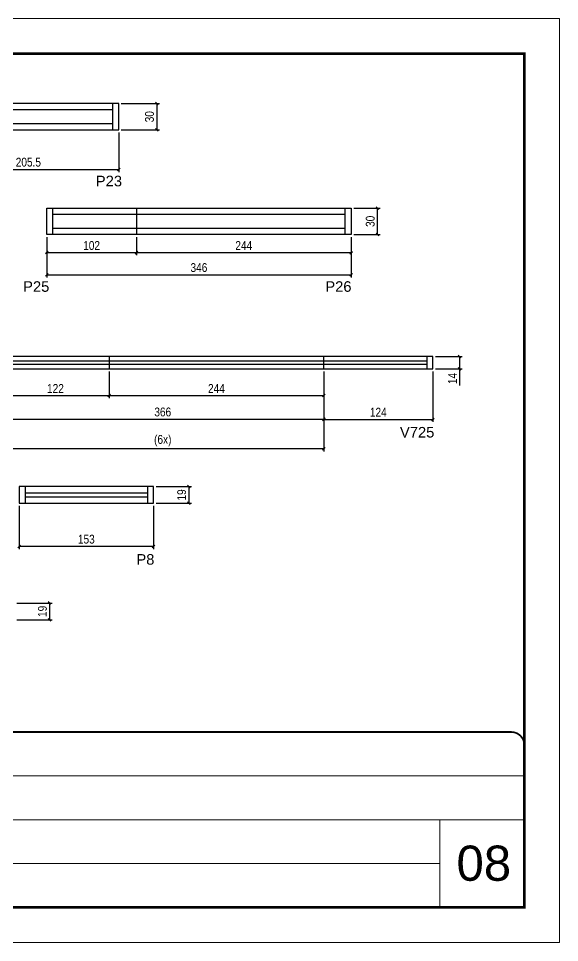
# Model space of a CAD drawing. Extents: x 3245 to 12416, y 917 to 10295.
# Drawn here: x 8884 to 9499, y 7809 to 8859 of the extents above; entities that cross this region are included whole.
import ezdxf

# ---------------------------------------------------------------- set-up
doc = ezdxf.new("R2010")
doc.units = 0
doc.linetypes.add('CONTINUO', pattern=[0])
doc.linetypes.add('DASHED', pattern=[0.75, 0.5, -0.25])
for name, color, linetype in [('5', 5, 'Continuous'), ('COTA', 241, 'Continuous'), ('Painéis', 200, 'Continuous'), ('SARR_2.2x7', 40, 'Continuous'), ('SARR_EDITAR', 141, 'Continuous')]:
    doc.layers.add(name, color=color, linetype=linetype)
for name, color, linetype, lineweight in [('CARIMBO', 255, 'Continuous', 9), ('Folhas', 255, 'Continuous', 9), ('SARRAFO DE PRESSAO', 251, 'DASHED', 9)]:
    doc.layers.add(name, color=color, linetype=linetype, lineweight=lineweight)
doc.styles.add('ARIAL', font='arial.ttf')
doc.styles.add('COTA TECNICA', font='techl___.ttf', dxfattribs={"height": 10})
doc.styles.add('COTA TECNICA-50', font='techl___.ttf', dxfattribs={"height": 10})
doc.styles.get("Standard").update_dxf_attribs({"font": 'arial.ttf'})
doc.dimstyles.new('COTA PAINEL-50', dxfattribs={"dimtxt": 10, "dimasz": 3, "dimexe": 3, "dimexo": 3, "dimgap": 3, "dimtad": 1, "dimdec": 1, "dimzin": 12, "dimdsep": 46, "dimtxsty": 'COTA TECNICA-50', "dimblk1": 'OBLIQUE', "dimblk2": 'OBLIQUE', "dimsah": 1, "dimcen": 0.9, "dimclrd": 4, "dimclre": 4, "dimclrt": 240, "dimadec": 1, "dimazin": 3, "dimtfac": 1, "dimtdec": 1, "dimtmove": 0, "dimatfit": 3, "dimfxl": 1, "dimtolj": 1, "dimtzin": 12, "dimarcsym": 0})
doc.dimstyles.new('PAINEL', dxfattribs={"dimtxt": 10, "dimasz": 3, "dimexe": 3, "dimexo": 3, "dimgap": 3, "dimtad": 1, "dimdec": 1, "dimzin": 12, "dimdsep": 46, "dimtxsty": 'COTA TECNICA', "dimblk1": 'OBLIQUE', "dimblk2": 'OBLIQUE', "dimsah": 1, "dimcen": 0.9, "dimclrd": 4, "dimclre": 4, "dimclrt": 240, "dimadec": 1, "dimazin": 3, "dimtfac": 1, "dimtdec": 1, "dimtmove": 0, "dimatfit": 3, "dimfxl": 1, "dimtolj": 1, "dimtzin": 12, "dimarcsym": 0})

# ---------------------------------------------------------------- blocks, each defined once
blk = doc.blocks.new('9999999999')
at = {"color": 30, "linetype": 'CONTINUO'}
for p, q in [((98564.6, 34379.6), (99584, 34379.6)), ((98564.6, 34329.8), (99488, 34329.8)), ((99584, 34329.8), (99488, 34329.8)), ((99488, 34329.8), (99488, 34230.2)), ((98564.6, 34280), (99488, 34280))]:
    blk.add_line(p, q, dxfattribs=at)
at = {"color": 30, "linetype": 'CONTINUO', "const_width": 2}
blk.add_lwpolyline([(99584, 34230.2), (99584, 34414.4, 0.414214), (99569, 34429.4), (98229, 34429.4, 0.414214), (98214, 34414.4), (98214, 34245.2, 0.414214), (98229, 34230.2), (99584, 34230.2)], format="xyb", dxfattribs=at)
at = {"layer": 'Folhas'}
blk.add_lwpolyline([(98139, 34190.2), (99624, 34190.2), (99624, 35240.2), (98139, 35240.2)], close=True, dxfattribs=at)
at = {"layer": 'Folhas', "color": 30, "const_width": 3}
blk.add_lwpolyline([(98214, 34230.2), (99584, 34230.2), (99584, 35200.2), (98214, 35200.2)], close=True, dxfattribs=at)
blk = doc.blocks.new('_Oblique')
at = {"color": 0, "linetype": 'ByBlock', "lineweight": -2}
blk.add_line((-0.5, -0.5), (0.5, 0.5), dxfattribs=at)
blk = doc.blocks.new('*D53')
at = {"layer": 'COTA', "color": 4, "linetype": 'ByBlock', "lineweight": -2, "transparency": 16777216}
for p, q in [((8792.2, 8729.1), (8792.2, 8684.2)), ((8997.7, 8729.1), (8997.7, 8684.2)), ((8792.2, 8687.2), (8997.7, 8687.2))]:
    blk.add_line(p, q, dxfattribs=at)
at = {"layer": 'Defpoints', "color": 0, "linetype": 'ByBlock', "transparency": 16777216}
for p in [(8792.2, 8732.1), (8997.7, 8732.1), (8997.7, 8687.2)]:
    blk.add_point(p, dxfattribs=at)
at = {"layer": 'COTA', "color": 4, "linetype": 'ByBlock', "lineweight": -2, "transparency": 16777216, "xscale": 3, "yscale": 3, "zscale": 3, "rotation": 180}
blk.add_blockref('_Oblique', (8792.2, 8687.2), dxfattribs=at)
at = {"layer": 'COTA', "color": 4, "linetype": 'ByBlock', "lineweight": -2, "transparency": 16777216, "xscale": 3, "yscale": 3, "zscale": 3}
blk.add_blockref('_Oblique', (8997.7, 8687.2), dxfattribs=at)
at = {"layer": 'COTA', "color": 240, "linetype": 'ByBlock', "transparency": 16777216, "insert": (8895, 8695.4), "char_height": 10, "attachment_point": 5, "style": 'COTA TECNICA-50'}
blk.add_mtext('\\A1;205.5', dxfattribs=at)
blk = doc.blocks.new('*D54')
at = {"layer": 'COTA', "color": 4, "linetype": 'ByBlock', "lineweight": -2, "transparency": 16777216}
for p, q in [((9000.7, 8762.1), (9043.9, 8762.1)), ((9040.9, 8762.1), (9040.9, 8732.1)), ((9000.7, 8732.1), (9043.9, 8732.1))]:
    blk.add_line(p, q, dxfattribs=at)
at = {"layer": 'Defpoints', "color": 0, "linetype": 'ByBlock', "transparency": 16777216}
for p in [(8997.7, 8762.1), (8997.7, 8732.1), (9040.9, 8732.1)]:
    blk.add_point(p, dxfattribs=at)
at = {"layer": 'COTA', "color": 4, "linetype": 'ByBlock', "lineweight": -2, "transparency": 16777216, "xscale": 3, "yscale": 3, "zscale": 3}
for p, rotation in [((9040.9, 8762.1), 90), ((9040.9, 8732.1), 270)]:
    blk.add_blockref('_Oblique', p, dxfattribs=dict(at, rotation=rotation))
at = {"layer": 'COTA', "color": 240, "linetype": 'ByBlock', "transparency": 16777216, "insert": (9032.7, 8747.1), "char_height": 10, "attachment_point": 5, "rotation": 90, "style": 'COTA TECNICA-50'}
blk.add_mtext('\\A1;30', dxfattribs=at)
blk = doc.blocks.new('*D58')
at = {"layer": 'COTA', "color": 4, "linetype": 'ByBlock', "lineweight": -2, "transparency": 16777216}
for p, q in [((8915.9, 8610.2), (8915.9, 8564.4)), ((9261.9, 8610.2), (9261.9, 8564.4)), ((8915.9, 8567.4), (9261.9, 8567.4))]:
    blk.add_line(p, q, dxfattribs=at)
at = {"layer": 'Defpoints', "color": 0, "linetype": 'ByBlock', "transparency": 16777216}
for p in [(8915.9, 8613.2), (9261.9, 8613.2), (9261.9, 8567.4)]:
    blk.add_point(p, dxfattribs=at)
at = {"layer": 'COTA', "color": 4, "linetype": 'ByBlock', "lineweight": -2, "transparency": 16777216, "xscale": 3, "yscale": 3, "zscale": 3, "rotation": 180}
blk.add_blockref('_Oblique', (8915.9, 8567.4), dxfattribs=at)
at = {"layer": 'COTA', "color": 4, "linetype": 'ByBlock', "lineweight": -2, "transparency": 16777216, "xscale": 3, "yscale": 3, "zscale": 3}
blk.add_blockref('_Oblique', (9261.9, 8567.4), dxfattribs=at)
at = {"layer": 'COTA', "color": 240, "linetype": 'ByBlock', "transparency": 16777216, "insert": (9088.9, 8575.6), "char_height": 10, "attachment_point": 5, "style": 'COTA TECNICA-50'}
blk.add_mtext('\\A1;346', dxfattribs=at)
blk = doc.blocks.new('*D59')
at = {"layer": 'COTA', "color": 4, "linetype": 'ByBlock', "lineweight": -2, "transparency": 16777216}
for p, q in [((8915.9, 8610.2), (8915.9, 8589.6)), ((9017.9, 8610.2), (9017.9, 8589.6)), ((8915.9, 8592.6), (9017.9, 8592.6))]:
    blk.add_line(p, q, dxfattribs=at)
at = {"layer": 'Defpoints', "color": 0, "linetype": 'ByBlock', "transparency": 16777216}
for p in [(8915.9, 8613.2), (9017.9, 8613.2), (9017.9, 8592.6)]:
    blk.add_point(p, dxfattribs=at)
at = {"layer": 'COTA', "color": 4, "linetype": 'ByBlock', "lineweight": -2, "transparency": 16777216, "xscale": 3, "yscale": 3, "zscale": 3, "rotation": 180}
blk.add_blockref('_Oblique', (8915.9, 8592.6), dxfattribs=at)
at = {"layer": 'COTA', "color": 4, "linetype": 'ByBlock', "lineweight": -2, "transparency": 16777216, "xscale": 3, "yscale": 3, "zscale": 3}
blk.add_blockref('_Oblique', (9017.9, 8592.6), dxfattribs=at)
at = {"layer": 'COTA', "color": 240, "linetype": 'ByBlock', "transparency": 16777216, "insert": (8966.9, 8600.7), "char_height": 10, "attachment_point": 5, "style": 'COTA TECNICA-50'}
blk.add_mtext('\\A1;102', dxfattribs=at)
blk = doc.blocks.new('*D60')
at = {"layer": 'COTA', "color": 4, "linetype": 'ByBlock', "lineweight": -2, "transparency": 16777216}
for p, q in [((9017.9, 8610.2), (9017.9, 8589.6)), ((9261.9, 8610.2), (9261.9, 8589.6)), ((9017.9, 8592.6), (9261.9, 8592.6))]:
    blk.add_line(p, q, dxfattribs=at)
at = {"layer": 'Defpoints', "color": 0, "linetype": 'ByBlock', "transparency": 16777216}
for p in [(9017.9, 8613.2), (9261.9, 8613.2), (9261.9, 8592.6)]:
    blk.add_point(p, dxfattribs=at)
at = {"layer": 'COTA', "color": 4, "linetype": 'ByBlock', "lineweight": -2, "transparency": 16777216, "xscale": 3, "yscale": 3, "zscale": 3, "rotation": 180}
blk.add_blockref('_Oblique', (9017.9, 8592.6), dxfattribs=at)
at = {"layer": 'COTA', "color": 4, "linetype": 'ByBlock', "lineweight": -2, "transparency": 16777216, "xscale": 3, "yscale": 3, "zscale": 3}
blk.add_blockref('_Oblique', (9261.9, 8592.6), dxfattribs=at)
at = {"layer": 'COTA', "color": 240, "linetype": 'ByBlock', "transparency": 16777216, "insert": (9139.9, 8600.7), "char_height": 10, "attachment_point": 5, "style": 'COTA TECNICA-50'}
blk.add_mtext('\\A1;244', dxfattribs=at)
blk = doc.blocks.new('*D61')
at = {"layer": 'COTA', "color": 4, "linetype": 'ByBlock', "lineweight": -2, "transparency": 16777216}
for p, q in [((9264.9, 8643.2), (9294.9, 8643.2)), ((9291.9, 8613.2), (9291.9, 8643.2)), ((9264.9, 8613.2), (9294.9, 8613.2))]:
    blk.add_line(p, q, dxfattribs=at)
at = {"layer": 'Defpoints', "color": 0, "linetype": 'ByBlock', "transparency": 16777216}
for p in [(9261.9, 8643.2), (9291.9, 8643.2), (9261.9, 8613.2)]:
    blk.add_point(p, dxfattribs=at)
at = {"layer": 'COTA', "color": 4, "linetype": 'ByBlock', "lineweight": -2, "transparency": 16777216, "xscale": 3, "yscale": 3, "zscale": 3}
for p, rotation in [((9291.9, 8643.2), 90), ((9291.9, 8613.2), 270)]:
    blk.add_blockref('_Oblique', p, dxfattribs=dict(at, rotation=rotation))
at = {"layer": 'COTA', "color": 240, "linetype": 'ByBlock', "transparency": 16777216, "insert": (9283.7, 8628.2), "char_height": 10, "attachment_point": 5, "rotation": 90, "style": 'COTA TECNICA-50'}
blk.add_mtext('\\A1;30', dxfattribs=at)
blk = doc.blocks.new('*D93')
at = {"layer": 'COTA', "color": 4, "linetype": 'ByBlock', "lineweight": -2, "transparency": 16777216}
for p, q in [((8864.8, 8457.7), (8864.8, 8400.2)), ((9230.8, 8457.7), (9230.8, 8400.2)), ((9230.8, 8403.2), (8864.8, 8403.2))]:
    blk.add_line(p, q, dxfattribs=at)
at = {"layer": 'Defpoints', "color": 0, "linetype": 'ByBlock', "transparency": 16777216}
for p in [(8864.8, 8460.7), (9230.8, 8460.7), (8864.8, 8403.2)]:
    blk.add_point(p, dxfattribs=at)
at = {"layer": 'COTA', "color": 4, "linetype": 'ByBlock', "lineweight": -2, "transparency": 16777216, "xscale": 3, "yscale": 3, "zscale": 3, "rotation": 180}
blk.add_blockref('_Oblique', (8864.8, 8403.2), dxfattribs=at)
at = {"layer": 'COTA', "color": 4, "linetype": 'ByBlock', "lineweight": -2, "transparency": 16777216, "xscale": 3, "yscale": 3, "zscale": 3}
blk.add_blockref('_Oblique', (9230.8, 8403.2), dxfattribs=at)
at = {"layer": 'COTA', "color": 240, "linetype": 'ByBlock', "transparency": 16777216, "insert": (9047.8, 8411.5), "char_height": 10, "attachment_point": 5, "style": 'COTA TECNICA-50'}
blk.add_mtext('\\A1;366', dxfattribs=at)
blk = doc.blocks.new('*D101')
at = {"color": 4, "lineweight": -2, "transparency": 16777216}
for p, q in [((8864.8, 8457.7), (8864.8, 8427.2)), ((8986.8, 8457.7), (8986.8, 8427.2)), ((8864.8, 8430.2), (8986.8, 8430.2))]:
    blk.add_line(p, q, dxfattribs=at)
at = {"layer": 'Defpoints', "color": 0, "transparency": 16777216}
for p in [(8864.8, 8460.7), (8986.8, 8460.7), (8986.8, 8430.2)]:
    blk.add_point(p, dxfattribs=at)
at = {"color": 4, "lineweight": -2, "transparency": 16777216, "xscale": 3, "yscale": 3, "zscale": 3, "rotation": 180}
blk.add_blockref('_Oblique', (8864.8, 8430.2), dxfattribs=at)
at = {"color": 4, "lineweight": -2, "transparency": 16777216, "xscale": 3, "yscale": 3, "zscale": 3}
blk.add_blockref('_Oblique', (8986.8, 8430.2), dxfattribs=at)
at = {"color": 240, "transparency": 16777216, "insert": (8925.8, 8438.3), "char_height": 10, "attachment_point": 5, "style": 'COTA TECNICA'}
blk.add_mtext('\\A1;122', dxfattribs=at)
blk = doc.blocks.new('*D102')
at = {"color": 4, "lineweight": -2, "transparency": 16777216}
for p, q in [((8986.8, 8457.7), (8986.8, 8427.2)), ((9230.8, 8457.7), (9230.8, 8427.2)), ((8986.8, 8430.2), (9230.8, 8430.2))]:
    blk.add_line(p, q, dxfattribs=at)
at = {"layer": 'Defpoints', "color": 0, "transparency": 16777216}
for p in [(8986.8, 8460.7), (9230.8, 8460.7), (9230.8, 8430.2)]:
    blk.add_point(p, dxfattribs=at)
at = {"color": 4, "lineweight": -2, "transparency": 16777216, "xscale": 3, "yscale": 3, "zscale": 3, "rotation": 180}
blk.add_blockref('_Oblique', (8986.8, 8430.2), dxfattribs=at)
at = {"color": 4, "lineweight": -2, "transparency": 16777216, "xscale": 3, "yscale": 3, "zscale": 3}
blk.add_blockref('_Oblique', (9230.8, 8430.2), dxfattribs=at)
at = {"color": 240, "transparency": 16777216, "insert": (9108.8, 8438.3), "char_height": 10, "attachment_point": 5, "style": 'COTA TECNICA'}
blk.add_mtext('\\A1;244', dxfattribs=at)
blk = doc.blocks.new('*D94')
at = {"color": 4, "lineweight": -2, "transparency": 16777216}
for p, q in [((9230.8, 8457.7), (9230.8, 8400.2)), ((9354.8, 8457.7), (9354.8, 8400.2)), ((9230.8, 8403.2), (9354.8, 8403.2))]:
    blk.add_line(p, q, dxfattribs=at)
at = {"layer": 'Defpoints', "color": 0, "transparency": 16777216}
for p in [(9230.8, 8460.7), (9354.8, 8460.7), (9354.8, 8403.2)]:
    blk.add_point(p, dxfattribs=at)
at = {"color": 4, "lineweight": -2, "transparency": 16777216, "xscale": 3, "yscale": 3, "zscale": 3, "rotation": 180}
blk.add_blockref('_Oblique', (9230.8, 8403.2), dxfattribs=at)
at = {"color": 4, "lineweight": -2, "transparency": 16777216, "xscale": 3, "yscale": 3, "zscale": 3}
blk.add_blockref('_Oblique', (9354.8, 8403.2), dxfattribs=at)
at = {"color": 240, "transparency": 16777216, "insert": (9292.8, 8411.3), "char_height": 10, "attachment_point": 5, "style": 'COTA TECNICA'}
blk.add_mtext('\\A1;124', dxfattribs=at)
blk = doc.blocks.new('*D103')
at = {"color": 4, "lineweight": -2, "transparency": 16777216}
for p, q in [((9357.8, 8474.7), (9388.2, 8474.7)), ((9385.2, 8474.7), (9385.2, 8460.7)), ((9357.8, 8460.7), (9388.2, 8460.7)), ((9385.2, 8460.7), (9385.2, 8441.6))]:
    blk.add_line(p, q, dxfattribs=at)
at = {"layer": 'Defpoints', "color": 0, "transparency": 16777216}
for p in [(9354.8, 8474.7), (9354.8, 8460.7), (9385.2, 8460.7)]:
    blk.add_point(p, dxfattribs=at)
at = {"color": 4, "lineweight": -2, "transparency": 16777216, "xscale": 3, "yscale": 3, "zscale": 3}
for p, rotation in [((9385.2, 8474.7), 90), ((9385.2, 8460.7), 270)]:
    blk.add_blockref('_Oblique', p, dxfattribs=dict(at, rotation=rotation))
at = {"color": 240, "transparency": 16777216, "insert": (9377.2, 8449.6), "char_height": 10, "attachment_point": 5, "rotation": 90, "style": 'COTA TECNICA'}
blk.add_mtext('\\A1;14', dxfattribs=at)
blk = doc.blocks.new('*D104')
at = {"color": 4, "lineweight": -2, "transparency": 16777216}
for p, q in [((8864.8, 8457.7), (8864.8, 8366.7)), ((9230.8, 8457.7), (9230.8, 8366.7)), ((9230.8, 8369.7), (8864.8, 8369.7))]:
    blk.add_line(p, q, dxfattribs=at)
at = {"layer": 'Defpoints', "color": 0, "transparency": 16777216}
for p in [(8864.8, 8460.7), (9230.8, 8460.7), (8864.8, 8369.7)]:
    blk.add_point(p, dxfattribs=at)
at = {"color": 4, "lineweight": -2, "transparency": 16777216, "xscale": 3, "yscale": 3, "zscale": 3, "rotation": 180}
blk.add_blockref('_Oblique', (8864.8, 8369.7), dxfattribs=at)
at = {"color": 4, "lineweight": -2, "transparency": 16777216, "xscale": 3, "yscale": 3, "zscale": 3}
blk.add_blockref('_Oblique', (9230.8, 8369.7), dxfattribs=at)
at = {"color": 240, "transparency": 16777216, "insert": (9047.8, 8378.9), "char_height": 10, "attachment_point": 5, "style": 'COTA TECNICA'}
blk.add_mtext('\\A1;(6x)', dxfattribs=at)
blk = doc.blocks.new('*D110')
at = {"layer": 'COTA', "color": 4, "linetype": 'ByBlock', "lineweight": -2, "transparency": 16777216}
for p, q in [((8884.4, 8304.8), (8884.4, 8255.7)), ((9037.4, 8304.8), (9037.4, 8255.7)), ((9037.4, 8258.7), (8884.4, 8258.7))]:
    blk.add_line(p, q, dxfattribs=at)
at = {"layer": 'Defpoints', "color": 0, "linetype": 'ByBlock', "transparency": 16777216}
for p in [(8884.4, 8307.8), (9037.4, 8307.8), (8884.4, 8258.7)]:
    blk.add_point(p, dxfattribs=at)
at = {"layer": 'COTA', "color": 4, "linetype": 'ByBlock', "lineweight": -2, "transparency": 16777216, "xscale": 3, "yscale": 3, "zscale": 3, "rotation": 180}
blk.add_blockref('_Oblique', (8884.4, 8258.7), dxfattribs=at)
at = {"layer": 'COTA', "color": 4, "linetype": 'ByBlock', "lineweight": -2, "transparency": 16777216, "xscale": 3, "yscale": 3, "zscale": 3}
blk.add_blockref('_Oblique', (9037.4, 8258.7), dxfattribs=at)
at = {"layer": 'COTA', "color": 240, "linetype": 'ByBlock', "transparency": 16777216, "insert": (8960.9, 8267), "char_height": 10, "attachment_point": 5, "style": 'COTA TECNICA-50'}
blk.add_mtext('\\A1;153', dxfattribs=at)
blk = doc.blocks.new('*D111')
at = {"layer": 'COTA', "color": 4, "linetype": 'ByBlock', "lineweight": -2, "transparency": 16777216}
for p, q in [((9040.4, 8326.8), (9080.4, 8326.8)), ((9077.4, 8326.8), (9077.4, 8307.8)), ((9040.4, 8307.8), (9080.4, 8307.8))]:
    blk.add_line(p, q, dxfattribs=at)
at = {"layer": 'Defpoints', "color": 0, "linetype": 'ByBlock', "transparency": 16777216}
for p in [(9037.4, 8326.8), (9037.4, 8307.8), (9077.4, 8307.8)]:
    blk.add_point(p, dxfattribs=at)
at = {"layer": 'COTA', "color": 4, "linetype": 'ByBlock', "lineweight": -2, "transparency": 16777216, "xscale": 3, "yscale": 3, "zscale": 3}
for p, rotation in [((9077.4, 8326.8), 90), ((9077.4, 8307.8), 270)]:
    blk.add_blockref('_Oblique', p, dxfattribs=dict(at, rotation=rotation))
at = {"layer": 'COTA', "color": 240, "linetype": 'ByBlock', "transparency": 16777216, "insert": (9069.3, 8317.3), "char_height": 10, "attachment_point": 5, "rotation": 90, "style": 'COTA TECNICA-50'}
blk.add_mtext('\\A1;19', dxfattribs=at)
blk = doc.blocks.new('*D117')
at = {"layer": 'COTA', "color": 4, "linetype": 'ByBlock', "lineweight": -2, "transparency": 16777216}
for p, q in [((8882, 8194.5), (8922, 8194.5)), ((8919, 8194.5), (8919, 8175.5)), ((8882, 8175.5), (8922, 8175.5))]:
    blk.add_line(p, q, dxfattribs=at)
at = {"layer": 'Defpoints', "color": 0, "linetype": 'ByBlock', "transparency": 16777216}
for p in [(8879, 8194.5), (8879, 8175.5), (8919, 8175.5)]:
    blk.add_point(p, dxfattribs=at)
at = {"layer": 'COTA', "color": 4, "linetype": 'ByBlock', "lineweight": -2, "transparency": 16777216, "xscale": 3, "yscale": 3, "zscale": 3}
for p, rotation in [((8919, 8194.5), 90), ((8919, 8175.5), 270)]:
    blk.add_blockref('_Oblique', p, dxfattribs=dict(at, rotation=rotation))
at = {"layer": 'COTA', "color": 240, "linetype": 'ByBlock', "transparency": 16777216, "insert": (8911, 8185), "char_height": 10, "attachment_point": 5, "rotation": 90, "style": 'COTA TECNICA-50'}
blk.add_mtext('\\A1;19', dxfattribs=at)

msp = doc.modelspace()

# ---------------------------------------------------------------- linework, layer by layer
at = {"layer": 'Painéis', "linetype": 'Continuous'}
for p, q in [((8997.75, 8762.13), (8304.25, 8762.13)), ((8997.75, 8732.13), (8997.75, 8762.13)), ((8304.25, 8732.13), (8997.75, 8732.13)), ((9017.93, 8643.18), (9017.93, 8613.18)), ((9230.83, 8474.7), (8864.83, 8474.7)), ((8986.83, 8474.7), (8986.83, 8460.7)), ((9230.83, 8460.7), (9230.83, 8474.7)), ((9354.83, 8474.7), (9230.83, 8474.7)), ((9354.83, 8460.7), (9354.83, 8474.7)), ((8864.83, 8460.7), (9230.83, 8460.7)), ((9230.83, 8460.7), (9354.83, 8460.7))]:
    msp.add_line(p, q, dxfattribs=at)
for points in [[(9261.93, 8613.18), (8915.95, 8613.18), (8915.93, 8643.18), (9261.93, 8643.18)], [(9037.4, 8326.8), (8884.4, 8326.8), (8884.4, 8307.8), (9037.4, 8307.8)]]:
    msp.add_lwpolyline(points, close=True, dxfattribs=at)
at = {"layer": 'SARR_2.2x7', "linetype": 'Continuous'}
for p, q in [((8990.75, 8762.13), (8990.75, 8732.13)), ((8792.25, 8755.13), (8990.75, 8755.13)), ((8990.75, 8739.13), (8792.25, 8739.13)), ((8922.96, 8613.18), (8922.94, 8643.18)), ((9254.93, 8643.18), (9254.93, 8613.18)), ((8922.95, 8636.18), (9254.93, 8636.18)), ((9254.93, 8620.18), (8922.95, 8620.18)), ((9347.83, 8474.7), (9347.83, 8460.7)), ((8891.4, 8326.8), (8891.4, 8307.8)), ((9030.4, 8326.8), (9030.4, 8307.8)), ((8891.4, 8319.8), (9030.4, 8319.8)), ((9030.4, 8314.8), (8891.4, 8314.8))]:
    msp.add_line(p, q, dxfattribs=at)
at = {"layer": 'SARR_EDITAR', "linetype": 'Continuous'}
for p, q in [((8864.83, 8469.7), (9230.83, 8469.7)), ((9230.83, 8465.7), (8864.83, 8465.7)), ((9230.83, 8469.7), (9347.83, 8469.7)), ((9347.83, 8465.7), (9230.83, 8465.7))]:
    msp.add_line(p, q, dxfattribs=at)

# ---------------------------------------------------------------- block references
at = {"layer": 'SARRAFO DE PRESSAO', "color": 6, "linetype": 'ByBlock'}
msp.add_blockref('9999999999', (-90125.13, -26381.5), dxfattribs=at)

# ---------------------------------------------------------------- texts
at = {"layer": '5', "linetype": 'Continuous'}
for s, p in [('P23', (8971.71, 8668.01)), ('P25', (8889.04, 8548.11)), ('P26', (9232.58, 8548.11)), ('V725', (9317.41, 8382.55)), ('P8', (9017.81, 8238.05))]:
    msp.add_text(s, height=12, rotation=359.99996, dxfattribs=at).set_placement(p)
at = {"layer": 'CARIMBO', "style": 'ARIAL'}
msp.add_text('08', height=40, dxfattribs=at).set_placement((9381.7, 7878.85))

# ---------------------------------------------------------------- dimensions: what is measured, and where the dimension line sits
dim = msp.add_linear_dim(base=(9385.24, 8460.7), p1=(9354.83, 8474.7), p2=(9354.83, 8460.7), angle=90, dimstyle='PAINEL')
dim.commit()
dim.dimension.update_dxf_attribs({"geometry": '*D103', "text_midpoint": (9377.17, 8449.64)})
dim = msp.add_linear_dim(base=(8986.83, 8430.22), p1=(8864.83, 8460.7), p2=(8986.83, 8460.7), dimstyle='PAINEL')
dim.commit()
dim.dimension.update_dxf_attribs({"geometry": '*D101', "text_midpoint": (8925.83, 8438.28)})
dim = msp.add_linear_dim(base=(8864.83, 8369.7), p1=(9230.83, 8460.7), p2=(8864.83, 8460.7), text='(6x)', dimstyle='PAINEL')
dim.commit()
dim.dimension.update_dxf_attribs({"geometry": '*D104', "text_midpoint": (9047.83, 8378.92)})
for base, p1, p2, picture, middle in [((9230.83, 8430.22), (8986.83, 8460.7), (9230.83, 8460.7), '*D102', (9108.83, 8438.29)), ((9354.83, 8403.25), (9230.83, 8460.7), (9354.83, 8460.7), '*D94', (9292.83, 8411.32))]:
    dim = msp.add_linear_dim(base=base, p1=p1, p2=p2, dimstyle='PAINEL', override={"dimtmove": 1})
    dim.commit()
    dim.dimension.update_dxf_attribs({"geometry": picture, "text_midpoint": middle})
at = {"layer": 'COTA', "linetype": 'ByBlock'}
for base, p1, p2, angle, picture, middle in [((9040.9, 8732.13), (8997.75, 8762.13), (8997.75, 8732.13), 90, '*D54', (9032.69, 8747.13)), ((9291.88, 8643.18), (9261.93, 8613.18), (9261.93, 8643.18), 90, '*D61', (9283.66, 8628.18)), ((8864.83, 8403.25), (9230.83, 8460.7), (8864.83, 8460.7), 180, '*D93', (9047.83, 8411.47)), ((9077.43, 8307.8), (9037.4, 8326.8), (9037.4, 8307.8), 90, '*D111', (9069.35, 8317.3)), ((8884.4, 8258.75), (9037.4, 8307.8), (8884.4, 8307.8), 180, '*D110', (8960.9, 8266.96)), ((8919.04, 8175.47), (8879.01, 8194.47), (8879.01, 8175.47), 90, '*D117', (8910.96, 8184.97))]:
    dim = msp.add_linear_dim(base=base, p1=p1, p2=p2, angle=angle, dimstyle='COTA PAINEL-50', override={"dimarcsym": 1}, dxfattribs=at)
    dim.commit()
    dim.dimension.update_dxf_attribs({"geometry": picture, "text_midpoint": middle})
for base, p1, p2, override, picture, middle in [((8997.75, 8687.25), (8792.25, 8732.13), (8997.75, 8732.13), {"dimarcsym": 1}, '*D53', (8895, 8695.36)), ((9261.93, 8567.35), (8915.95, 8613.18), (9261.93, 8613.18), {"dimarcsym": 1}, '*D58', (9088.94, 8575.57)), ((9017.93, 8592.58), (8915.95, 8613.18), (9017.93, 8613.18), {"dimarcsym": 1}, '*D59', (8966.94, 8600.68)), ((9261.93, 8592.58), (9017.93, 8613.18), (9261.93, 8613.18), {"dimtmove": 1, "dimarcsym": 1}, '*D60', (9139.93, 8600.66))]:
    dim = msp.add_linear_dim(base=base, p1=p1, p2=p2, dimstyle='COTA PAINEL-50', override=override, dxfattribs=at)
    dim.commit()
    dim.dimension.update_dxf_attribs({"geometry": picture, "text_midpoint": middle})

doc.saveas('drawing.dxf')
